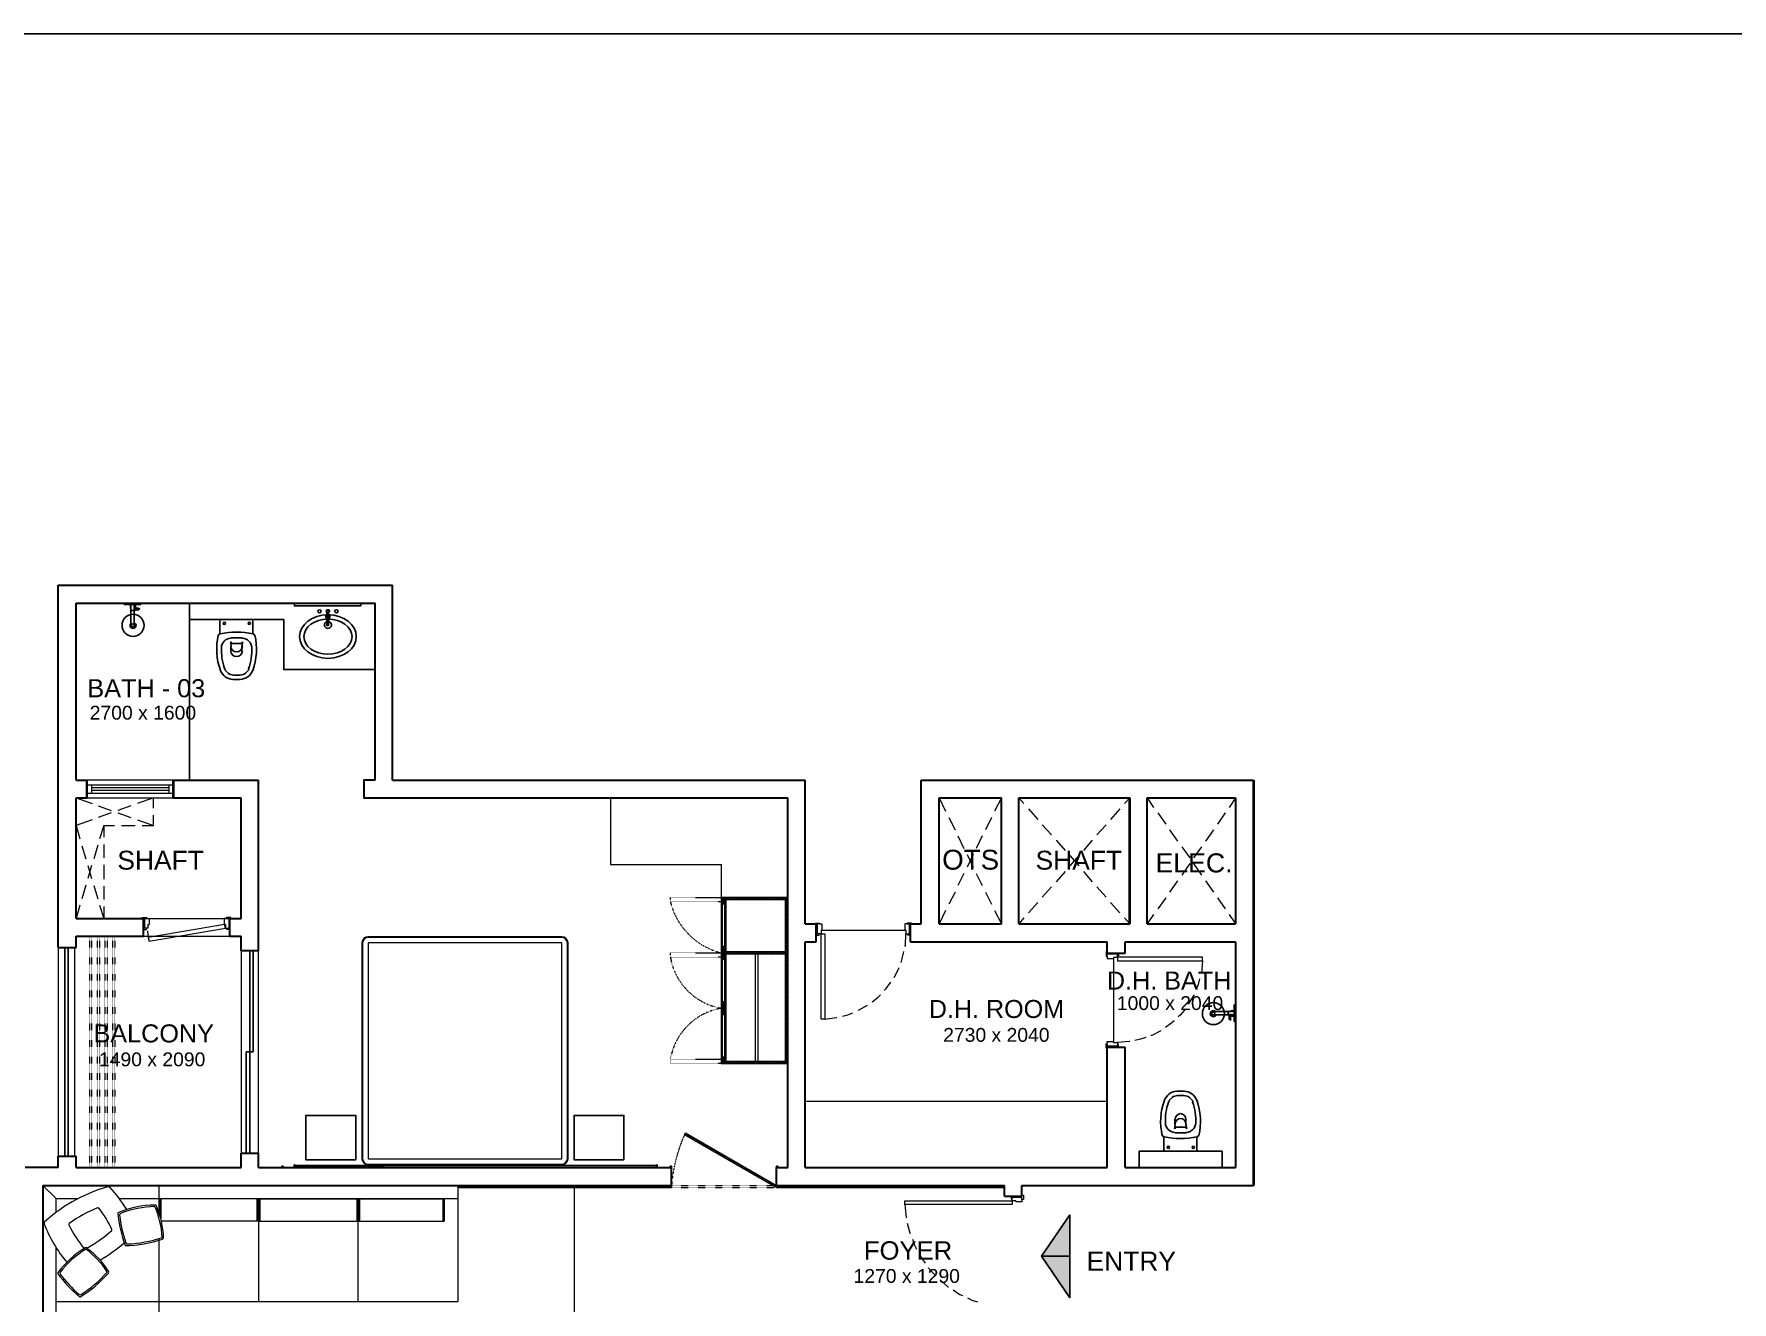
# Model space of a CAD drawing. Header units: millimetres. Extents: x 75500 to 345360, y -224327 to 19532.
# Drawn here: x 129874 to 145216, y -23404 to -11945 of the extents above; entities that cross this region are included whole.
import ezdxf

# ---------------------------------------------------------------- set-up
doc = ezdxf.new("R2010")
doc.units = ezdxf.units.MM
doc.header["$LTSCALE"] = 0.01
doc.linetypes.add('ZWCAD_ISO03W100', pattern=[30, 12, -18])
doc.layers.add('A- Ele 4', color=250, linetype='Continuous', lineweight=15, true_color=0x333333)
for name, color, linetype, lineweight in [('A- Windows', 150, 'Continuous', 9), ('A-WALL', 7, 'Continuous', 30), ('Cut', 1, 'Continuous', 25), ('ele 0.1', 252, 'Continuous', 13), ('funiture', 11, 'Continuous', 5), ('furniture section', 7, 'Continuous', 25), ('hatch', 251, 'Continuous', 0)]:
    doc.layers.add(name, color=color, linetype=linetype, lineweight=lineweight)
doc.styles.add('Arial$001H0', font='arial.ttf')

# ---------------------------------------------------------------- blocks, each defined once
blk = doc.blocks.new('azserfwer')
at = {"layer": 'A- Ele 4', "lineweight": 25}
for p, q in [((76823, 20806), (76823, 20849)), ((76827, 20777), (76921, 20777)), ((76925, 20806), (76925, 20849)), ((76502, 20561), (77251, 20561)), ((76502, 20561), (76502, 20413)), ((76726, 20692), (76726, 20574)), ((76739, 20561), (77009, 20561)), ((77022, 20692), (77022, 20574)), ((77251, 20561), (77251, 20413))]:
    blk.add_line(p, q, dxfattribs=at)
for points in [[(76711, 20701), (76686, 20807), (76693, 20919), (76730, 21021)], [(76730, 21021), (76747, 21068), (76792, 21100), (76843, 21103)], [(76769, 21005), (76780, 21039), (76813, 21062), (76850, 21064)], [(76844, 21102), (76855, 21102), (76865, 21103), (76876, 21103)], [(76847, 21064), (76857, 21064), (76867, 21065), (76876, 21065)], [(76876, 21103), (76887, 21103), (76898, 21102), (76908, 21102)], [(76876, 21065), (76886, 21065), (76895, 21064), (76905, 21064)], [(76907, 21064), (76944, 21062), (76976, 21039), (76988, 21005)], [(76909, 21103), (76960, 21100), (77005, 21068), (77023, 21021)], [(77022, 21021), (77060, 20919), (77066, 20807), (77041, 20701)], [(76739, 20810), (76737, 20877), (76746, 20943), (76767, 21005)], [(76827, 20847), (76827, 20876), (76849, 20900), (76876, 20900)], [(76876, 20900), (76903, 20900), (76925, 20876), (76925, 20847)], [(76985, 21005), (77006, 20943), (77016, 20877), (77013, 20810)], [(76823, 20730), (76777, 20733), (76740, 20770), (76739, 20814)], [(76827, 20805), (76827, 20792), (76825, 20778), (76821, 20764)], [(76823, 20764), (76824, 20769), (76828, 20772), (76833, 20773)], [(76876, 20726), (76858, 20726), (76841, 20727), (76823, 20728)], [(76827, 20804), (76827, 20834), (76849, 20857), (76876, 20857)], [(76876, 20857), (76903, 20857), (76925, 20834), (76925, 20804)], [(76929, 20728), (76912, 20727), (76894, 20726), (76876, 20726)], [(76923, 20773), (76928, 20772), (76932, 20769), (76933, 20764)], [(76931, 20764), (76927, 20778), (76925, 20792), (76925, 20805)], [(77014, 20814), (77012, 20770), (76975, 20733), (76929, 20730)], [(76728, 20688), (76721, 20690), (76715, 20695), (76714, 20703)], [(76741, 20561), (76732, 20561), (76726, 20566), (76726, 20572)], [(77024, 20690), (76926, 20670), (76826, 20670), (76728, 20690)], [(76755, 20597), (76755, 20603), (76760, 20607), (76766, 20607)], [(76766, 20586), (76760, 20586), (76755, 20591), (76755, 20597)], [(76766, 20607), (76772, 20607), (76777, 20603), (76777, 20597)], [(76777, 20597), (76777, 20591), (76772, 20586), (76766, 20586)], [(76980, 20597), (76980, 20603), (76985, 20607), (76990, 20607)], [(76990, 20586), (76985, 20586), (76980, 20591), (76980, 20597)], [(76990, 20607), (76996, 20607), (77001, 20603), (77001, 20597)], [(77001, 20597), (77001, 20591), (76996, 20586), (76990, 20586)], [(77026, 20572), (77026, 20566), (77020, 20561), (77012, 20561)], [(77039, 20703), (77037, 20695), (77031, 20690), (77024, 20688)]]:
    blk.add_open_spline(points, degree=3, dxfattribs=at)
blk = doc.blocks.new('qfwf')
at = {"layer": 'A- Ele 4', "lineweight": 25}
for p, q in [((77145, 21793), (77361, 21793)), ((77170, 21822), (77361, 21822)), ((77306, 21827), (77306, 21788)), ((77314, 21750), (77314, 21797)), ((77327, 21797), (77327, 21750)), ((77361, 21831), (77361, 21784))]:
    blk.add_line(p, q, dxfattribs=at)
blk.add_lwpolyline([(77373, 21882), (77373, 21733), (77361, 21733), (77361, 21882)], close=True, dxfattribs=at)
for points in [[(77073, 21803), (77073, 21858), (77117, 21903), (77172, 21903)], [(77172, 21704), (77117, 21704), (77073, 21748), (77073, 21803)], [(77145, 21803), (77145, 21816), (77153, 21827), (77166, 21830)], [(77166, 21777), (77153, 21780), (77145, 21791), (77145, 21803)], [(77158, 21803), (77158, 21811), (77164, 21818), (77172, 21818)], [(77172, 21788), (77164, 21788), (77158, 21795), (77158, 21803)], [(77166, 21830), (77178, 21833), (77190, 21828), (77197, 21817)], [(77197, 21790), (77190, 21779), (77178, 21773), (77166, 21777)], [(77172, 21903), (77227, 21903), (77272, 21858), (77272, 21803)], [(77172, 21818), (77181, 21818), (77187, 21811), (77187, 21803)], [(77187, 21803), (77187, 21795), (77181, 21788), (77172, 21788)], [(77272, 21803), (77272, 21748), (77227, 21704), (77172, 21704)], [(77309, 21823), (77326, 21829), (77345, 21832), (77363, 21830)], [(77319, 21784), (77316, 21785), (77312, 21786), (77309, 21788)], [(77318, 21795), (77318, 21796), (77321, 21797), (77325, 21797)], [(77325, 21797), (77328, 21797), (77331, 21796), (77331, 21795)], [(77318, 21748), (77318, 21749), (77321, 21750), (77325, 21750)], [(77325, 21746), (77321, 21746), (77318, 21747), (77318, 21748)], [(77325, 21750), (77328, 21750), (77331, 21749), (77331, 21748)], [(77331, 21748), (77331, 21747), (77328, 21746), (77325, 21746)], [(77363, 21780), (77353, 21780), (77342, 21780), (77331, 21782)]]:
    blk.add_open_spline(points, degree=3, dxfattribs=at)
blk = doc.blocks.new('wsrtfgre')
at = {"layer": 'A- Ele 4', "lineweight": 25}
for p, q in [((67384, 25501), (67431, 25501)), ((67393, 25310), (67393, 25501)), ((67422, 25285), (67422, 25501)), ((67922, 23913), (67922, 25513)), ((67393, 25446), (67427, 25446)), ((67422, 25467), (67465, 25467)), ((67465, 25454), (67422, 25454)), ((67922, 25365), (68773, 25365)), ((68197, 25234), (68197, 25352)), ((68480, 25365), (68210, 25365)), ((68493, 25234), (68493, 25352)), ((69162, 25407), (69162, 25437)), ((69162, 25310), (69162, 25369)), ((69179, 25407), (69179, 25437)), ((69179, 25310), (69179, 25369)), ((68294, 25120), (68294, 25077)), ((68392, 25149), (68298, 25149)), ((68396, 25120), (68396, 25077))]:
    blk.add_line(p, q, dxfattribs=at)
for points in [[(67333, 25513), (67482, 25513), (67482, 25501), (67333, 25501)], [(69471, 25488), (68870, 25488), (68870, 25513), (69471, 25513)], [(69175, 25395), (69166, 25395), (69166, 25357), (69175, 25357)]]:
    blk.add_lwpolyline(points, close=True, dxfattribs=at)
blk.add_lwpolyline([(69598, 24912), (68773, 24912), (68773, 25365)], dxfattribs=at)
for points in [[(67389, 25499), (67388, 25480), (67390, 25462), (67396, 25444)], [(67433, 25467), (67435, 25477), (67435, 25488), (67435, 25499)], [(67412, 25412), (67357, 25412), (67312, 25367), (67312, 25312)], [(67398, 25336), (67387, 25330), (67382, 25317), (67385, 25305)], [(67412, 25327), (67404, 25327), (67397, 25320), (67397, 25312)], [(67511, 25312), (67511, 25367), (67467, 25412), (67412, 25412)], [(67427, 25312), (67427, 25320), (67420, 25327), (67412, 25327)], [(67424, 25467), (67423, 25467), (67422, 25464), (67422, 25460)], [(67422, 25460), (67422, 25457), (67423, 25454), (67424, 25454)], [(67438, 25305), (67441, 25317), (67436, 25330), (67425, 25336)], [(67427, 25444), (67429, 25448), (67430, 25451), (67431, 25455)], [(67467, 25467), (67466, 25467), (67465, 25464), (67465, 25460)], [(67465, 25460), (67465, 25457), (67466, 25454), (67467, 25454)], [(67469, 25460), (67469, 25464), (67468, 25467), (67467, 25467)], [(67467, 25454), (67468, 25454), (67469, 25457), (67469, 25460)], [(68212, 25369), (68206, 25369), (68201, 25363), (68201, 25355)], [(68237, 25340), (68231, 25340), (68226, 25335), (68226, 25329)], [(68226, 25329), (68226, 25323), (68231, 25319), (68237, 25319)], [(68248, 25329), (68248, 25335), (68243, 25340), (68237, 25340)], [(68237, 25319), (68243, 25319), (68248, 25323), (68248, 25329)], [(68461, 25340), (68456, 25340), (68451, 25335), (68451, 25329)], [(68451, 25329), (68451, 25323), (68456, 25319), (68461, 25319)], [(68472, 25329), (68472, 25335), (68467, 25340), (68461, 25340)], [(68461, 25319), (68467, 25319), (68472, 25323), (68472, 25329)], [(68493, 25355), (68493, 25363), (68488, 25369), (68483, 25369)], [(69173, 25407), (69031, 25407), (68916, 25319), (68916, 25211)], [(69173, 25369), (69052, 25369), (68955, 25298), (68955, 25211)], [(69096, 25454), (69088, 25454), (69082, 25447), (69082, 25439)], [(69082, 25439), (69082, 25431), (69088, 25424), (69096, 25424)], [(69111, 25439), (69111, 25447), (69105, 25454), (69096, 25454)], [(69096, 25424), (69105, 25424), (69111, 25431), (69111, 25439)], [(69163, 25347), (69148, 25342), (69139, 25327), (69141, 25312)], [(69154, 25394), (69153, 25384), (69160, 25375), (69170, 25374)], [(69173, 25412), (69162, 25412), (69154, 25404), (69154, 25394)], [(69158, 25444), (69156, 25438), (69159, 25431), (69164, 25427)], [(69173, 25454), (69166, 25454), (69160, 25450), (69158, 25444)], [(69173, 25450), (69167, 25450), (69162, 25445), (69162, 25439)], [(69164, 25315), (69166, 25312), (69169, 25310), (69173, 25310)], [(69173, 25399), (69169, 25399), (69167, 25397), (69166, 25394)], [(69166, 25394), (69166, 25391), (69168, 25388), (69170, 25387)], [(69187, 25444), (69185, 25450), (69179, 25454), (69173, 25454)], [(69183, 25439), (69183, 25445), (69178, 25450), (69173, 25450)], [(69192, 25394), (69191, 25404), (69183, 25412), (69173, 25412)], [(69429, 25211), (69429, 25319), (69314, 25407), (69173, 25407)], [(69179, 25394), (69178, 25397), (69176, 25399), (69173, 25399)], [(69390, 25211), (69390, 25298), (69293, 25369), (69173, 25369)], [(69173, 25310), (69176, 25310), (69179, 25312), (69181, 25315)], [(69175, 25374), (69185, 25375), (69192, 25384), (69192, 25394)], [(69175, 25387), (69178, 25388), (69179, 25391), (69179, 25394)], [(69181, 25427), (69187, 25431), (69189, 25438), (69187, 25444)], [(69204, 25312), (69206, 25327), (69197, 25342), (69182, 25347)], [(69249, 25454), (69241, 25454), (69234, 25447), (69234, 25439)], [(69234, 25439), (69234, 25431), (69241, 25424), (69249, 25424)], [(69264, 25439), (69264, 25447), (69257, 25454), (69249, 25454)], [(69249, 25424), (69257, 25424), (69264, 25431), (69264, 25439)], [(67312, 25312), (67312, 25257), (67357, 25213), (67412, 25213)], [(67385, 25305), (67388, 25293), (67399, 25285), (67412, 25285)], [(67397, 25312), (67397, 25304), (67404, 25297), (67412, 25297)], [(67412, 25297), (67420, 25297), (67427, 25304), (67427, 25312)], [(67412, 25213), (67467, 25213), (67511, 25257), (67511, 25312)], [(67412, 25285), (67424, 25285), (67435, 25293), (67438, 25305)], [(68182, 25225), (68157, 25119), (68164, 25007), (68201, 24905)], [(68199, 25238), (68192, 25236), (68186, 25231), (68185, 25224)], [(68495, 25236), (68397, 25256), (68297, 25256), (68199, 25236)], [(68294, 25196), (68248, 25193), (68211, 25157), (68210, 25112)], [(68298, 25121), (68298, 25134), (68296, 25148), (68292, 25162)], [(68347, 25200), (68329, 25200), (68312, 25199), (68294, 25198)], [(68294, 25162), (68295, 25157), (68299, 25154), (68304, 25153)], [(68400, 25198), (68383, 25199), (68365, 25200), (68347, 25200)], [(68394, 25153), (68399, 25154), (68403, 25157), (68404, 25162)], [(68402, 25162), (68398, 25148), (68396, 25134), (68396, 25121)], [(68485, 25112), (68483, 25157), (68446, 25193), (68400, 25196)], [(68493, 24905), (68531, 25007), (68537, 25119), (68512, 25225)], [(68510, 25224), (68508, 25231), (68502, 25236), (68495, 25238)], [(68916, 25211), (68916, 25102), (69031, 25014), (69173, 25014)], [(68955, 25211), (68955, 25123), (69052, 25052), (69173, 25052)], [(69141, 25312), (69144, 25296), (69157, 25285), (69173, 25285)], [(69173, 25285), (69188, 25285), (69202, 25296), (69204, 25312)], [(69173, 25014), (69314, 25014), (69429, 25102), (69429, 25211)], [(69173, 25052), (69293, 25052), (69390, 25123), (69390, 25211)], [(68210, 25116), (68208, 25049), (68217, 24983), (68238, 24921)], [(68294, 25122), (68294, 25095), (68318, 25073), (68347, 25073)], [(68294, 25079), (68294, 25053), (68318, 25031), (68347, 25031)], [(68347, 25073), (68376, 25073), (68400, 25095), (68400, 25122)], [(68347, 25031), (68376, 25031), (68400, 25053), (68400, 25079)], [(68456, 24921), (68477, 24983), (68487, 25049), (68484, 25116)], [(68201, 24905), (68218, 24858), (68263, 24827), (68314, 24824)], [(68240, 24921), (68251, 24887), (68284, 24864), (68321, 24862)], [(68318, 24862), (68328, 24862), (68338, 24861), (68347, 24861)], [(68347, 24861), (68357, 24861), (68366, 24862), (68376, 24862)], [(68378, 24862), (68415, 24864), (68447, 24887), (68459, 24921)], [(68380, 24824), (68431, 24827), (68476, 24858), (68494, 24905)], [(68315, 24824), (68326, 24824), (68336, 24823), (68347, 24823)], [(68347, 24823), (68358, 24823), (68369, 24824), (68379, 24824)]]:
    blk.add_open_spline(points, degree=3, dxfattribs=at)
blk = doc.blocks.new('ASDFGBwrg')
at = {"layer": 'Cut'}
h = blk.add_hatch(color=256, dxfattribs=at)
h.dxf.hatch_style = 1
h.paths.add_polyline_path([(87924, 2883), (87924, 2858), (87974, 2858), (87974, 2883)])
h.paths.add_polyline_path([(87926, 2880), (87926, 2860), (87971, 2860), (87971, 2880)], flags=16)
for p, q in [((87926, 2880), (87971, 2860)), ((87926, 2860), (87971, 2880))]:
    blk.add_line(p, q, dxfattribs=at)
for points in [[(87924, 2883), (87974, 2883), (87974, 2858), (87924, 2858)], [(87926, 2880), (87971, 2880), (87971, 2860), (87926, 2860)]]:
    blk.add_lwpolyline(points, close=True, dxfattribs=at)

msp = doc.modelspace()

# ---------------------------------------------------------------- hatches: boundary and pattern name
h = msp.add_hatch(color=8)
h.paths.add_polyline_path([(139232.2, -22615.8), (139232.2, -22988.3), (138978.2, -22988.3)])
h.paths.add_polyline_path([(139232.2, -22988.3), (138978.2, -22988.3), (139232.2, -23365)])
at = {"layer": 'hatch'}
h = msp.add_hatch(dxfattribs=at)
h.set_pattern_fill('ANSI34', color=256, angle=180)
h.set_pattern_definition([(225, (136084.09, -20248.623), (13.4704, -13.4704), []), (225, (136079.6, -20248.623), (13.4704, -13.4704), []), (225, (136075.11, -20248.623), (13.4704, -13.4704), []), (225, (136070.62, -20248.623), (13.4704, -13.4704), [])])
h.paths.add_polyline_path([(136084.1, -20248.6), (136084.1, -19748.6), (136124.1, -19748.6), (136124.1, -19767.6), (136124.1, -20239.1), (136124.1, -20248.6)])
h.paths.add_polyline_path([(136091.6, -20191.1), (136091.6, -20241.1), (136116.6, -20241.1), (136116.6, -20191.1), (136116.6, -19806.1), (136116.6, -19756.1), (136091.6, -19756.1), (136091.6, -19806.1)], flags=16)
h = msp.add_hatch(dxfattribs=at)
h.set_pattern_fill('ANSI37', color=256, scale=5, angle=180)
h.set_pattern_definition([(225, (136124.09, -19767.623), (11.2253, -11.2253), []), (315, (136124.09, -19767.623), (11.2253, 11.2253), [])])
h.paths.add_polyline_path([(136124.1, -19748.6), (136684.1, -19748.6), (136684.1, -19767.6), (136124.1, -19767.6)])
h = msp.add_hatch(dxfattribs=at)
h.set_pattern_fill('ANSI37', color=256, scale=5, angle=180)
h.set_pattern_definition([(225, (136665.09, -21229.623), (11.22532, -11.22532), []), (315, (136665.09, -21229.623), (11.22532, 11.22532), [])])
h.paths.add_polyline_path([(136665.1, -21229.6), (136665.1, -19767.6), (136684.1, -19767.6), (136684.1, -21229.6)])
h = msp.add_hatch(dxfattribs=at)
h.set_pattern_fill('ANSI34', color=256, angle=180)
h.set_pattern_definition([(225, (136084.09, -20748.623), (13.4704, -13.4704), []), (225, (136079.6, -20748.623), (13.4704, -13.4704), []), (225, (136075.11, -20748.623), (13.4704, -13.4704), []), (225, (136070.62, -20748.623), (13.4704, -13.4704), [])])
h.paths.add_polyline_path([(136084.1, -20248.6), (136084.1, -20748.6), (136124.1, -20748.6), (136124.1, -20258.1), (136124.1, -20248.6)])
h.paths.add_polyline_path([(136091.6, -20256.1), (136091.6, -20306.1), (136091.6, -20741.1), (136116.6, -20741.1), (136116.6, -20306.1), (136116.6, -20256.1)], flags=16)
h = msp.add_hatch(dxfattribs=at)
h.set_pattern_fill('ANSI37', color=256, scale=5, angle=180)
h.set_pattern_definition([(225, (136124.09, -20258.123), (11.2253, -11.2253), []), (315, (136124.09, -20258.123), (11.2253, 11.2253), [])])
h.paths.add_polyline_path([(136124.1, -20239.1), (136124.1, -20258.1), (136665.1, -20258.1), (136665.1, -20239.1)])
h = msp.add_hatch(dxfattribs=at)
h.set_pattern_fill('ANSI34', color=256, angle=180)
h.set_pattern_definition([(225, (136084.09, -21248.623), (13.4704, -13.4704), []), (225, (136079.6, -21248.623), (13.4704, -13.4704), []), (225, (136075.11, -21248.623), (13.4704, -13.4704), []), (225, (136070.62, -21248.623), (13.4704, -13.4704), [])])
h.paths.add_polyline_path([(136084.1, -20748.6), (136124.1, -20748.6), (136124.1, -21248.6), (136084.1, -21248.6)])
h.paths.add_polyline_path([(136091.6, -21241.1), (136091.6, -20806.1), (136116.6, -20806.1), (136116.6, -21241.1)], flags=16)
h = msp.add_hatch(dxfattribs=at)
h.set_pattern_fill('ANSI37', color=256, scale=5, angle=180)
h.set_pattern_definition([(225, (136124.09, -21248.623), (11.2253, -11.2253), []), (315, (136124.09, -21248.623), (11.2253, 11.2253), [])])
h.paths.add_polyline_path([(136124.1, -21229.6), (136124.1, -21248.6), (136684.1, -21248.6), (136684.1, -21229.6)])
h = msp.add_hatch(dxfattribs=at)
h.set_pattern_fill('ANSI37', color=256, scale=5, angle=360)
h.set_pattern_definition([(45, (-838333.655, 116219.582), (-11.22532015, 11.22532015), []), (135, (-838333.655, 116219.582), (-11.22532015, -11.22532015), [])])
h.paths.add_polyline_path([(136582.5, -22349.1), (135760.9, -21875.9), (135751.4, -21892.3), (136544.4, -22349.1), (136582.5, -22349.1)])
h.paths.add_polyline_path([(136582.5, -22368.1), (138643.9, -22368.1), (138643.9, -22349.1), (136582.5, -22349.1)])
h.paths.add_polyline_path([(133704, -22368.1), (134754, -22368.1), (134754, -22349.1), (133704, -22349.1)])
h.paths.add_polyline_path([(134754, -22368.1), (135634.4, -22368.1), (135634.4, -22349.1), (134754, -22349.1)])
h.paths.add_polyline_path([(136573, -22365.6), (136582.5, -22349.1), (136544.4, -22349.1)])
h = msp.add_hatch(dxfattribs=at)
h.set_pattern_fill('ANSI31', color=256, scale=2, angle=180)
h.set_pattern_definition([(225, (132125.368, -22176.263), (4.4901, -4.4901), [])])
h.paths.add_polyline_path([(132125.4, -22176.3), (132113.4, -22176.3), (132113.4, -22188.3), (132125.4, -22188.3)])
h = msp.add_hatch(dxfattribs=at)
h.set_pattern_fill('ANSI34', color=256, scale=0.3, angle=180)
h.set_pattern_definition([(225, (132231.368, -22170.263), (4.0411, -4.0411), []), (225, (132230.021, -22170.263), (4.0411, -4.0411), []), (225, (132228.674, -22170.263), (4.0411, -4.0411), []), (225, (132227.327, -22170.263), (4.0411, -4.0411), [])])
h.paths.add_polyline_path([(132231.4, -22176.3), (132231.4, -22170.3), (132225.4, -22170.3), (132225.4, -22188.3), (132231.4, -22188.3)])
h = msp.add_hatch(dxfattribs=at)
h.set_pattern_fill('ANSI36', color=256, scale=2, angle=180)
h.set_pattern_definition([(225, (133021.368, -22176.263), (-3.367596, -12.34785), [15.875, -3.175, 0, -3.175])])
h.paths.add_polyline_path([(133021.4, -22170.3), (132231.4, -22170.3), (132231.4, -22188.3), (133021.4, -22188.3)])
h = msp.add_hatch(dxfattribs=at)
h.set_pattern_fill('ANSI34', color=256, scale=0.3, angle=180)
h.set_pattern_definition([(225, (133027.368, -22170.263), (4.0411, -4.0411), []), (225, (133026.021, -22170.263), (4.0411, -4.0411), []), (225, (133024.674, -22170.263), (4.0411, -4.0411), []), (225, (133023.327, -22170.263), (4.0411, -4.0411), [])])
h.paths.add_polyline_path([(133027.4, -22176.3), (133027.4, -22164.3), (133021.4, -22164.3), (133021.4, -22176.3), (133021.4, -22188.3), (133027.4, -22188.3)])
h = msp.add_hatch(dxfattribs=at)
h.set_pattern_fill('ANSI36', color=256, scale=2, angle=180)
h.set_pattern_definition([(225, (135499.368, -22176.263), (-3.367596, -12.347852), [15.875, -3.175, 0, -3.175])])
h.paths.add_polyline_path([(135499.4, -22170.3), (135499.4, -22188.3), (133027.4, -22188.3), (133027.4, -22170.3)])
h = msp.add_hatch(dxfattribs=at)
h.set_pattern_fill('ANSI34', color=256, scale=0.3, angle=180)
h.set_pattern_definition([(225, (135505.368, -22170.263), (4.0411, -4.0411), []), (225, (135504.021, -22170.263), (4.0411, -4.0411), []), (225, (135502.674, -22170.263), (4.0411, -4.0411), []), (225, (135501.327, -22170.263), (4.0411, -4.0411), [])])
h.paths.add_polyline_path([(135505.4, -22176.3), (135505.4, -22164.3), (135499.4, -22164.3), (135499.4, -22176.3), (135499.4, -22188.3), (135505.4, -22188.3)])
h = msp.add_hatch(dxfattribs=at)
h.set_pattern_fill('ANSI31', color=256, scale=2, angle=180)
h.set_pattern_definition([(225, (135634.368, -22176.263), (4.4901, -4.4901), [])])
h.paths.add_polyline_path([(135634.4, -22176.3), (135622.4, -22176.3), (135622.4, -22188.3), (135634.4, -22188.3)])
h = msp.add_hatch(dxfattribs=at)
h.set_pattern_fill('ANSI31', color=256, scale=2, angle=180)
h.set_pattern_definition([(225, (136594.504, -22176.263), (4.4901, -4.4901), [])])
h.paths.add_polyline_path([(136594.5, -22176.3), (136582.5, -22176.3), (136582.5, -22188.3), (136594.5, -22188.3)])

# ---------------------------------------------------------------- linework, layer by layer
at = {"color": 8, "linetype": 'Continuous', "lineweight": 5}
for p, q in [((131135, -18687.8), (130351.9, -18687.8)), ((130254.5, -18848.6), (130398.5, -18899.4)), ((130351.9, -18848.6), (131135, -18848.6)), ((130952.9, -18848.6), (130809, -18899.4)), ((130952.9, -18941.7), (130952.9, -18848.6)), ((138051.3, -18848.6), (138110.5, -18967.1)), ((138614.2, -18848.6), (138550.7, -18967.1)), ((138770.8, -18848.6), (138817.4, -18899.4)), ((139774, -18848.6), (139727.4, -18899.4)), ((139930.6, -18848.6), (139989.9, -18933.3)), ((140730.6, -18848.6), (140671.3, -18933.3)), ((130453.5, -18920.6), (130572, -18962.9)), ((130572, -18984.1), (130453.5, -19026.4)), ((130749.8, -18920.6), (130631.3, -18962.9)), ((130631.3, -18984.1), (130749.8, -19026.4)), ((138859.7, -18946), (138944.4, -19043.3)), ((139685.1, -18946), (139600.5, -19043.3)), ((140028, -18984.1), (140099.9, -19085.7)), ((140637.5, -18984.1), (140565.5, -19085.7)), ((130398.5, -19047.6), (130254.5, -19098.4)), ((130254.5, -19098.4), (130288.4, -19216.9)), ((130504.3, -19098.4), (130466.2, -19216.9)), ((130504.3, -19098.4), (130601.6, -19098.4)), ((130504.3, -19098.4), (130504.3, -19204.2)), ((130665.1, -19098.4), (130787.9, -19098.4)), ((130809, -19047.6), (130952.9, -19098.4)), ((138140.2, -19026.4), (138195.2, -19136.5)), ((138525.3, -19026.4), (138470.3, -19136.5)), ((138982.5, -19089.9), (139067.1, -19183)), ((139562.4, -19089.9), (139477.7, -19183)), ((140133.8, -19136.5), (140205.7, -19238)), ((140531.7, -19136.5), (140459.7, -19238)), ((130305.3, -19280.4), (130343.4, -19398.9)), ((130449.2, -19276.1), (130415.4, -19398.9)), ((130504.3, -19267.7), (130504.3, -19390.4)), ((138220.6, -19191.5), (138275.6, -19305.8)), ((138440.7, -19191.5), (138385.7, -19305.8)), ((139109.5, -19229.6), (139189.9, -19322.7)), ((139435.4, -19229.6), (139355, -19322.7)), ((140243.8, -19288.8), (140315.8, -19390.4)), ((140421.6, -19288.8), (140349.7, -19390.4)), ((130394.2, -19458.1), (130360.4, -19576.7)), ((130360.4, -19458.1), (130394.2, -19576.7)), ((130504.3, -19453.9), (130504.3, -19580.9)), ((138305.2, -19360.8), (138360.3, -19475.1)), ((138360.3, -19360.8), (138305.2, -19475.1)), ((139232.2, -19369.3), (139312.6, -19462.4)), ((139312.6, -19369.3), (139232.2, -19462.4)), ((140315.8, -19441.2), (140243.8, -19547)), ((140349.7, -19441.2), (140421.6, -19547)), ((130343.4, -19635.9), (130305.3, -19758.7)), ((138275.6, -19530.1), (138220.6, -19640.1)), ((138385.7, -19530.1), (138440.7, -19640.1)), ((139189.9, -19513.2), (139109.5, -19606.3)), ((139355, -19513.2), (139435.4, -19606.3)), ((140205.7, -19597.8), (140133.8, -19699.4)), ((140459.7, -19597.8), (140531.7, -19699.4)), ((130415.4, -19640.1), (130449.2, -19758.7)), ((130504.3, -19644.4), (130504.3, -19767.1)), ((138195.2, -19699.4), (138140.2, -19809.5)), ((138470.3, -19699.4), (138525.3, -19809.5)), ((139067.1, -19652.8), (138982.5, -19746)), ((139477.7, -19652.8), (139562.4, -19746)), ((140099.9, -19750.2), (140028, -19851.8)), ((140565.5, -19750.2), (140637.5, -19851.8)), ((130288.4, -19817.9), (130254.5, -19936.4)), ((130466.2, -19817.9), (130504.3, -19936.4)), ((130504.3, -19830.6), (130504.3, -19936.4)), ((138110.5, -19864.5), (138051.3, -19987.2)), ((138550.7, -19864.5), (138614.2, -19987.2)), ((138817.4, -19932.2), (138770.8, -19987.2)), ((138944.4, -19792.5), (138859.7, -19885.6)), ((139600.5, -19792.5), (139685.1, -19885.6)), ((139727.4, -19932.2), (139774, -19987.2)), ((139989.9, -19902.6), (139930.6, -19987.2)), ((140671.3, -19902.6), (140730.6, -19987.2)), ((136993.1, -20042.3), (137742.3, -20042.3)), ((130093.7, -20198.9), (130093.7, -22086.7)), ((130241.8, -22086.7), (130241.8, -20198.9)), ((131744.5, -20228.5), (131744.5, -22057)), ((131901.1, -22057), (131901.1, -20228.5)), ((139625.9, -20300.5), (139625.9, -21049.7)), ((137742.3, -22522.7), (137755, -22641.2)), ((137953.9, -23094.1), (138021.6, -23166))]:
    msp.add_line(p, q, dxfattribs=at)
at = {"color": 7, "linetype": 'Continuous', "lineweight": 35}
for p, q in [((131135, -18848.6), (131135, -18687.8)), ((140891.4, -18687.8), (140891.4, -22349.1)), ((139774, -19987.2), (139774, -18848.6))]:
    msp.add_line(p, q, dxfattribs=at)
at = {"color": 7, "linetype": 'Continuous', "lineweight": 18}
for p, q in [((130351.9, -18730.1), (131135, -18730.1)), ((130351.9, -18806.3), (131135, -18806.3)), ((130394.2, -18730.1), (130394.2, -18806.3)), ((130394.2, -18755.5), (131092.6, -18755.5)), ((130394.2, -18776.7), (131092.6, -18776.7)), ((131092.6, -18730.1), (131092.6, -18806.3))]:
    msp.add_line(p, q, dxfattribs=at)
at = {"color": 251, "linetype": 'Continuous', "lineweight": 9, "true_color": 0x545454}
for p, q in [((130864.1, -19936.4), (131642.9, -19936.4)), ((130864.1, -20097.3), (131642.9, -20097.3))]:
    msp.add_line(p, q, dxfattribs=at)
at = {"color": 7, "linetype": 'Continuous', "lineweight": 5}
for p, q in [((130872.5, -19936.4), (130872.5, -20025.3)), ((130893.7, -19936.4), (130914.9, -19936.4)), ((130914.9, -19936.4), (130914.9, -19991.5)), ((131592.1, -19936.4), (131592.1, -19991.5)), ((131613.3, -19936.4), (131592.1, -19936.4)), ((131634.4, -19936.4), (131634.4, -20025.3)), ((130902.2, -20025.3), (130872.5, -20025.3)), ((130902.2, -19991.5), (130902.2, -20025.3)), ((130902.2, -19991.5), (130914.9, -19991.5)), ((131604.8, -19991.5), (131592.1, -19991.5)), ((131604.8, -19991.5), (131604.8, -20025.3)), ((131604.8, -20025.3), (131634.4, -20025.3)), ((136950.8, -19987.2), (136950.8, -20076.1)), ((136984.6, -20076.1), (136950.8, -20076.1)), ((136971.9, -19987.2), (136993.1, -19987.2)), ((136984.6, -20042.3), (136984.6, -20076.1)), ((136984.6, -20042.3), (136993.1, -20042.3)), ((136993.1, -19987.2), (136993.1, -20042.3)), ((137742.3, -19987.2), (137742.3, -20042.3)), ((137763.4, -19987.2), (137742.3, -19987.2)), ((137750.7, -20042.3), (137742.3, -20042.3)), ((137750.7, -20042.3), (137750.7, -20076.1)), ((137750.7, -20076.1), (137780.4, -20076.1)), ((137780.4, -19987.2), (137780.4, -20076.1)), ((139570.8, -20258.1), (139663.9, -20258.1)), ((139570.8, -20279.3), (139570.8, -20300.5)), ((139570.8, -20300.5), (139625.9, -20300.5)), ((139625.9, -20287.8), (139663.9, -20287.8)), ((139625.9, -20287.8), (139625.9, -20300.5)), ((139663.9, -20287.8), (139663.9, -20258.1)), ((139570.8, -21049.7), (139625.9, -21049.7)), ((139570.8, -21070.8), (139570.8, -21049.7)), ((139570.8, -21087.7), (139663.9, -21087.7)), ((139625.9, -21058.1), (139625.9, -21049.7)), ((139625.9, -21058.1), (139663.9, -21058.1)), ((139663.9, -21058.1), (139663.9, -21087.7)), ((133704, -22349.1), (135634.4, -22349.1)), ((133704, -22368.1), (135634.4, -22368.1)), ((135634.4, -22349.1), (135634.4, -22368.1)), ((136582.5, -22349.1), (138643.9, -22349.1)), ((136582.5, -22349.1), (136582.5, -22368.1)), ((136582.5, -22368.1), (138643.9, -22368.1)), ((138800.5, -22459.2), (138711.6, -22459.2)), ((138711.6, -22488.8), (138711.6, -22459.2)), ((138745.4, -22488.8), (138711.6, -22488.8)), ((138745.4, -22488.8), (138745.4, -22497.3)), ((138800.5, -22497.3), (138745.4, -22497.3)), ((138800.5, -22476.1), (138800.5, -22497.3))]:
    msp.add_line(p, q, dxfattribs=at)
at = {"color": 8, "linetype": 'Continuous', "lineweight": 5}
for points in [[(130851.4, -19098.4), (130952.9, -19098.4), (130952.9, -19005.2)], [(130914.9, -20143.8), (130906.4, -20088.8), (130902.2, -20050.7)], [(137742.3, -20190.4), (137746.5, -20181.9), (137750.7, -20076.1)], [(137708.4, -20334.3), (137721.1, -20287.8), (137733.8, -20237)], [(137644.9, -20469.8), (137687.3, -20389.3), (137691.5, -20380.9)], [(140430.1, -20321.6), (140421.6, -20431.7), (140417.4, -20435.9)], [(137556, -20588.3), (137573, -20571.4), (137615.3, -20512.1)], [(140404.7, -20482.5), (140392, -20533.3), (140375, -20579.8)], [(137446, -20689.9), (137501, -20647.5), (137522.2, -20626.4)], [(140353.9, -20626.4), (140353.9, -20630.6), (140303.1, -20711)], [(137018.5, -20846.5), (137124.3, -20833.8), (137128.5, -20833.8)], [(137179.3, -20821.1), (137225.9, -20808.4), (137272.4, -20791.5)], [(137319, -20770.3), (137323.2, -20766.1), (137403.7, -20719.5)], [(140176.1, -20863.4), (140154.9, -20880.3), (140095.7, -20922.7)], [(140277.7, -20753.4), (140231.1, -20808.4), (140210, -20825.3)], [(139917.9, -21011.6), (139871.4, -21028.5), (139820.6, -21041.2)], [(140053.4, -20952.3), (139972.9, -20994.6), (139964.5, -20994.6)], [(139774, -21049.7), (139769.8, -21049.7), (139663.9, -21058.1)], [(137763.4, -22692), (137784.6, -22768.1), (137788.8, -22785.1)], [(137810, -22835.9), (137826.9, -22882.4), (137848.1, -22924.8)], [(137873.5, -22971.3), (137882, -22992.5), (137924.3, -23051.7)], [(138059.7, -23204.1), (138131.7, -23267.6), (138135.9, -23267.6)], [(138178.3, -23293), (138237.5, -23335.3), (138262.9, -23343.8)], [(138309.5, -23365), (138347.6, -23386.1), (138398.4, -23403.1)]]:
    msp.add_lwpolyline(points, dxfattribs=at)
at = {"color": 7, "linetype": 'Continuous', "lineweight": 5}
for points in [[(130851.4, -19936.4), (130851.4, -19928), (130893.7, -19928), (130893.7, -19936.4)], [(131651.4, -19936.4), (131651.4, -19928), (131613.3, -19928), (131613.3, -19936.4)], [(131596.3, -19991.5), (130906.4, -20110), (130914.9, -20143.8), (131604.8, -20025.3)], [(136933.8, -19987.2), (136933.8, -19978.8), (136971.9, -19978.8), (136971.9, -19987.2)], [(137018.5, -20076.1), (137018.5, -20846.5), (136984.6, -20846.5), (136984.6, -20076.1)], [(137801.5, -19987.2), (137801.5, -19978.8), (137763.4, -19978.8), (137763.4, -19987.2)], [(139570.8, -20237), (139562.4, -20237), (139562.4, -20279.3), (139570.8, -20279.3)], [(139663.9, -20321.6), (140430.1, -20321.6), (140430.1, -20287.8), (139663.9, -20287.8)], [(139570.8, -21108.9), (139562.4, -21108.9), (139562.4, -21070.8), (139570.8, -21070.8)], [(135760.9, -21875.9), (136582.5, -22349.1), (136573, -22365.6), (135751.4, -21892.3)], [(138711.6, -22522.7), (137742.3, -22522.7), (137742.3, -22488.8), (138711.6, -22488.8)], [(138800.5, -22438), (138813.2, -22438), (138813.2, -22476.1), (138800.5, -22476.1)]]:
    msp.add_lwpolyline(points, close=True, dxfattribs=at)
for points in [[(130872.5, -20025.3), (130864.1, -20025.3), (130864.1, -20038), (130889.5, -20038), (130889.5, -20025.3)], [(131634.4, -20025.3), (131642.9, -20025.3), (131642.9, -20038), (131617.5, -20038), (131617.5, -20025.3)], [(136950.8, -20076.1), (136942.3, -20076.1), (136942.3, -20088.8), (136967.7, -20088.8), (136967.7, -20076.1)], [(137780.4, -20076.1), (137793.1, -20076.1), (137793.1, -20088.8), (137767.7, -20088.8), (137767.7, -20076.1)], [(139663.9, -20258.1), (139663.9, -20249.7), (139672.4, -20249.7), (139672.4, -20275.1), (139663.9, -20275.1)], [(139663.9, -21087.7), (139663.9, -21100.4), (139672.4, -21100.4), (139672.4, -21075), (139663.9, -21075)], [(138711.6, -22459.2), (138711.6, -22446.5), (138703.1, -22446.5), (138703.1, -22471.9), (138711.6, -22471.9)]]:
    msp.add_lwpolyline(points, dxfattribs=at)
at = {"color": 8, "linetype": 'Continuous', "lineweight": -2}
for points in [[(139232.2, -22615.8), (139232.2, -22988.3), (138978.2, -22988.3)], [(139232.2, -22988.3), (138978.2, -22988.3), (139232.2, -23365)]]:
    msp.add_lwpolyline(points, close=True, dxfattribs=at)
at = {"color": 251, "linetype": 'Continuous', "lineweight": 9, "true_color": 0x545454}
msp.add_lwpolyline([(138978.2, -22988.3), (139232.2, -23365), (139232.2, -22615.8)], close=True, dxfattribs=at)
at = {"layer": 'A- Ele 4', "color": 8, "linetype": 'ZWCAD_ISO03W100', "ltscale": 2}
for p, q in [((130374.3, -20097.3), (130374.3, -22188.3)), ((130394.3, -20097.3), (130394.3, -22188.3)), ((130444.3, -20097.3), (130444.3, -22188.3)), ((130464.3, -20097.3), (130464.3, -22188.3)), ((130514.3, -20097.3), (130514.3, -22188.3)), ((130534.3, -20097.3), (130534.3, -22188.3)), ((130584.3, -20097.3), (130584.3, -22188.3)), ((130604.3, -20097.3), (130604.3, -22188.3)), ((135634.4, -22349.1), (136582.5, -22349.1)), ((135634.4, -22368.1), (136582.5, -22368.1))]:
    msp.add_line(p, q, dxfattribs=at)
at = {"layer": 'A- Ele 4'}
for p, q in [((136840.7, -21588.3), (139570.8, -21588.3)), ((130291.9, -22349.1), (129954, -22349.1)), ((129954, -22349.1), (129954, -22553.9)), ((130074, -22469.1), (129954, -22349.1)), ((130704, -22349.1), (130535.3, -22349.1)), ((130704, -22349.1), (131004, -22349.1)), ((133704, -22349.1), (131004, -22349.1)), ((131004, -22598.1), (131004, -22349.1)), ((133704, -22349.1), (133704, -23399.1)), ((130074, -22593.8), (130074, -22469.1)), ((130074, -22469.1), (130272.2, -22469.1)), ((130645.6, -22469.1), (131004, -22469.1)), ((131004, -22469.1), (132354, -22469.1)), ((131008.7, -22471.6), (131008.7, -22612.4)), ((131900.7, -22471.6), (131008.7, -22471.6)), ((131008.7, -22471.6), (131008.7, -22612.4)), ((131018.7, -22471.6), (131018.7, -22646.8)), ((131890.7, -22671.6), (131890.7, -22471.6)), ((131900.7, -22671.6), (131900.7, -22471.6)), ((131904, -23399.1), (131904, -22469.1)), ((131907.7, -22471.6), (132799.7, -22471.6)), ((131907.7, -22671.6), (131907.7, -22471.6)), ((131917.7, -22671.6), (131917.7, -22471.6)), ((132354, -22469.1), (133704, -22469.1)), ((132789.7, -22471.6), (132789.7, -22671.6)), ((132799.7, -22471.6), (132799.7, -22671.6)), ((132804, -23399.1), (132804, -22469.1)), ((132806.7, -22471.6), (133578.7, -22471.6)), ((132806.7, -22671.6), (132806.7, -22471.6)), ((132816.7, -22671.6), (132816.7, -22471.6)), ((133568.7, -22471.6), (133568.7, -22671.6)), ((133578.7, -22471.6), (133578.7, -22671.6)), ((131900.7, -22671.6), (131024.9, -22671.6)), ((131907.7, -22671.6), (132799.7, -22671.6)), ((132806.7, -22671.6), (133578.7, -22671.6)), ((129954, -22758.7), (129954, -24849.1)), ((131004, -25345.9), (131004, -22829.3)), ((130074, -25345.9), (130074, -22911.1)), ((130074, -23399.1), (133704, -23399.1))]:
    msp.add_line(p, q, dxfattribs=at)
at = {"layer": 'A- Ele 4', "linetype": 'ZWCAD_ISO03W100', "ltscale": 10}
for points in [[(135624.1, -19788.6), (135624.1, -19748.6), (136124.1, -19748.6), (136124.1, -19788.6)], [(135624.1, -20288.6), (135624.1, -20248.6), (136124.1, -20248.6), (136124.1, -20288.6)], [(135624.1, -21248.6), (135624.1, -21208.6), (136124.1, -21208.6), (136124.1, -21248.6)]]:
    msp.add_lwpolyline(points, close=True, dxfattribs=at)
at = {"layer": 'A- Ele 4'}
for points in [[(132892.6, -22164.3), (134642.9, -22164.3, 0.3834831), (134698.7, -22108.4), (134698.7, -20158.1, 0.3834831), (134642.9, -20102.3), (132892.6, -20102.3, 0.3834831), (132836.7, -20158.1), (132836.7, -22108.4, 0.3834831)], [(132892.7, -22158.3), (134642.7, -22158.3, 0.3818099), (134692.7, -22108.3), (134692.7, -20158.3, 0.3818099), (134642.7, -20108.3), (132892.7, -20108.3, 0.3818099), (132842.7, -20158.3), (132842.7, -22108.3, 0.3818099)], [(132895, -22108.3), (134640.5, -22108.3, 0.2829874), (134642.7, -22106), (134642.7, -20160.5, 0.2829874), (134640.5, -20158.3), (132895, -20158.3, 0.2829874), (132892.7, -20160.5), (132892.7, -22106, 0.2829874)]]:
    msp.add_lwpolyline(points, format="xyb", close=True, dxfattribs=at)
at = {"layer": 'A- Windows', "lineweight": 25}
for p, q in [((130153, -20198.9), (130153, -22086.7)), ((130182.6, -20198.9), (130182.6, -22086.7)), ((131824.9, -20228.5), (131824.9, -22057)), ((131854.5, -20228.5), (131854.5, -21142.8))]:
    msp.add_line(p, q, dxfattribs=at)
msp.add_lwpolyline([(131854.5, -21142.8), (131791, -21142.8), (131791, -22057)], dxfattribs=at)
at = {"layer": 'A-WALL'}
for p, q in [((130093.7, -16927), (133111.6, -16927)), ((130093.7, -20198.9), (130093.7, -16927)), ((133111.6, -18687.8), (133111.6, -16927)), ((130254.5, -17087.8), (132955, -17087.8)), ((130254.5, -18687.8), (130254.5, -17087.8)), ((132955, -18687.8), (132955, -17087.8)), ((130254.5, -18687.8), (130351.9, -18687.8)), ((130351.9, -18687.8), (130351.9, -18848.6)), ((130351.9, -18848.6), (130351.9, -18687.8)), ((131135, -18687.8), (131901.1, -18687.8)), ((131135, -18687.8), (131135, -18848.6)), ((131901.1, -20228.5), (131901.1, -18687.8)), ((133111.6, -18687.8), (136840.7, -18687.8)), ((136840.7, -19987.2), (136840.7, -18687.8)), ((137890.4, -18687.8), (140891.4, -18687.8)), ((137890.4, -19987.2), (137890.4, -18687.8)), ((130254.5, -18848.6), (130351.9, -18848.6)), ((130254.5, -19936.4), (130254.5, -18848.6)), ((131135, -18848.6), (131744.5, -18848.6)), ((131744.5, -19936.4), (131744.5, -18848.6)), ((136684.1, -22188.3), (136684.1, -18848.6)), ((138051.3, -18848.6), (138614.2, -18848.6)), ((138051.3, -19987.2), (138051.3, -18848.6)), ((138614.2, -19987.2), (138614.2, -18848.6)), ((138770.8, -18848.6), (139774, -18848.6)), ((138770.8, -19987.2), (138770.8, -18848.6)), ((139774, -19987.2), (139774, -18848.6)), ((139930.6, -18848.6), (140730.6, -18848.6)), ((139930.6, -19987.2), (139930.6, -18848.6)), ((140730.6, -18848.6), (140730.6, -19987.2)), ((130254.5, -19936.4), (130864.1, -19936.4)), ((130864.1, -20097.3), (130864.1, -19936.4)), ((131642.9, -19936.4), (131744.5, -19936.4)), ((131642.9, -20097.3), (131642.9, -19936.4)), ((130254.5, -20097.3), (130864.1, -20097.3)), ((130254.5, -20198.9), (130254.5, -20097.3)), ((131642.9, -20097.3), (131744.5, -20097.3)), ((131744.5, -20228.5), (131744.5, -20097.3)), ((136840.7, -19987.2), (136942.3, -19987.2)), ((136942.3, -20148.1), (136942.3, -19987.2)), ((137793.1, -19987.2), (137890.4, -19987.2)), ((137793.1, -20148.1), (137793.1, -19987.2)), ((138051.3, -19987.2), (138614.2, -19987.2)), ((138770.8, -19987.2), (139774, -19987.2)), ((139930.6, -19987.2), (140730.6, -19987.2)), ((130093.7, -20198.9), (130254.5, -20198.9)), ((131901.1, -20228.5), (131744.5, -20228.5)), ((136840.7, -20148.1), (136942.3, -20148.1)), ((136840.7, -22188.3), (136840.7, -20148.1)), ((137793.1, -20148.1), (139570.8, -20148.1)), ((139570.8, -20249.7), (139570.8, -20148.1)), ((139570.8, -20249.7), (139731.7, -20249.7)), ((139731.7, -20148.1), (140730.6, -20148.1)), ((139731.7, -20249.7), (139731.7, -20148.1)), ((140730.6, -20148.1), (140730.6, -22188.3)), ((139570.8, -21100.4), (139731.7, -21100.4)), ((139570.8, -22188.3), (139570.8, -21100.4)), ((139731.7, -22188.3), (139731.7, -21100.4)), ((130093.7, -22086.7), (130254.5, -22086.7)), ((130093.7, -22188.3), (130093.7, -22086.7)), ((130254.5, -22188.3), (130254.5, -22086.7)), ((131744.5, -22057), (131901.1, -22057)), ((131744.5, -22188.3), (131744.5, -22057)), ((131901.1, -22188.3), (131901.1, -22057)), ((130093.7, -22188.3), (129793.2, -22188.3)), ((130254.5, -22188.3), (131744.5, -22188.3)), ((131901.1, -22188.3), (135634.4, -22188.3)), ((135634.4, -22349.1), (135634.4, -22188.3)), ((136582.5, -22188.3), (136684.1, -22188.3)), ((136582.5, -22349.1), (136582.5, -22188.3)), ((136840.7, -22188.3), (139570.8, -22188.3)), ((139731.7, -22188.3), (140730.6, -22188.3)), ((129954, -22349.1), (129954, -25345.9)), ((129954, -22349.1), (135634.4, -22349.1)), ((136582.5, -22349.1), (138643.9, -22349.1)), ((138643.9, -22446.5), (138643.9, -22349.1)), ((138800.5, -22349.1), (140891.4, -22349.1)), ((138800.5, -22446.5), (138800.5, -22349.1)), ((138643.9, -22446.5), (138800.5, -22446.5))]:
    msp.add_line(p, q, dxfattribs=at)
for points in [[(132955, -18687.8), (132853.5, -18687.8), (132853.5, -18755.4), (132853.5, -18755.4), (132853.5, -18848.6), (136684.1, -18848.6)], [(140891.4, -22349.1), (140891.4, -18687.8)]]:
    msp.add_lwpolyline(points, dxfattribs=at)
at = {"layer": 'Defpoints'}
msp.add_lwpolyline([(75499.9, -11944.8), (156653, -11944.8), (156653, -37381.4), (75499.9, -37381.4)], close=True, dxfattribs=at)
msp.add_lwpolyline([(75499.9, -11944.8), (156653, -11944.8), (156653, -37381.4), (75499.9, -37381.4)], close=True, dxfattribs=at)
at = {"layer": 'ele 0.1'}
for p, q in [((135084.1, -18848.6), (135084.1, -19448.6)), ((135084.1, -19448.6), (136084.1, -19448.6)), ((136084.1, -19748.6), (136084.1, -19448.6)), ((134754, -22349.1), (134754, -25345.9))]:
    msp.add_line(p, q, dxfattribs=at)
at = {"layer": 'ele 0.1', "ltscale": 10}
for p, q in [((136391.6, -21229.6), (136391.6, -20258.1)), ((136416.6, -21229.6), (136416.6, -20258.1))]:
    msp.add_line(p, q, dxfattribs=at)
at = {"layer": 'ele 0.1', "linetype": 'ZWCAD_ISO03W100', "ltscale": 10}
for centre, radius, start, end in [((136237.3, -19635.4), 632, 194.02732, 255.97268), ((136178.2, -20194.5), 562, 189.63844, 260.36156), ((136178.2, -21302.7), 562, 99.63844, 170.36156)]:
    msp.add_arc(centre, radius, start, end, dxfattribs=at)
at = {"layer": 'funiture'}
msp.add_lwpolyline([(134754, -22349.1), (134416.2, -22349.1)], dxfattribs=at)
at = {"layer": 'funiture', "color": 8, "linetype": 'ZWCAD_ISO03W100', "ltscale": 2}
msp.add_arc((137021.1, -22461.1), 1391.2, 155.86877, 175.38247, dxfattribs=at)
at = {"layer": 'funiture'}
for centre, radius, start, end in [((130937.3, -23746.1), 1439.8, 104.0076, 132.2347), ((130547.2, -22375.7), 15, 44.38637, 105.89036), ((129773, -23116.5), 1086.5, 30.27955, 43.746), ((130937.3, -23746.1), 1289.8, 112.26714, 125.32124), ((130452.3, -22561.7), 10, 39.43227, 112.26714), ((130985.1, -23435.8), 909.3, 91.16989, 112.92643), ((130985.1, -23435.8), 895.1, 91.16989, 111.5655), ((130966.9, -22540.9), 14.2, 23.40282, 91.16989), ((130248.3, -22851.9), 783, 2.28183, 23.40282), ((130248.3, -22851.9), 797.2, 2.28183, 23.40282), ((129979.6, -22691.2), 15, 132.2347, 201.49081), ((131170.5, -22222.3), 1294.9, 201.49081, 219.40892), ((130197.4, -22701.9), 10, 125.32124, 206.23559), ((131170.5, -22222.3), 1094.9, 206.23559, 219.57424), ((129856.9, -23051.4), 780.9, 22.86049, 39.43227), ((131775.2, -22494.2), 1149.1, 185.19604, 200.3565), ((130661.4, -22616.6), 14.2, 111.5655, 186.26939), ((131775.2, -22494.2), 1134.8, 186.26939, 199.3062), ((129723.1, -21790), 1289.8, 299.19902, 311.27228), ((130567.3, -22751.9), 10, 311.27228, 22.86049), ((130665.1, -21726.8), 1167.6, 271.6102, 288.47634), ((130665.1, -21726.8), 1153.3, 272.64364, 288.47634), ((131030.6, -22820.7), 14.2, 288.47634, 2.28183), ((130801.4, -23677.3), 894, 121.4121, 143.16864), ((130801.4, -23677.3), 894, 121.4121, 143.16864), ((130801.4, -23677.3), 880, 121.4121, 141.8077), ((130342.7, -22926.3), 14, 53.64503, 121.4121), ((129886.4, -23546.3), 769.9, 32.52404, 53.64503), ((129886.4, -23546.3), 783.9, 32.52404, 53.64503), ((129680.8, -21681), 1557.9, 300.46449, 310.32231), ((130717.7, -22864.7), 14.2, 199.3062, 272.64364), ((131006.3, -22486.3), 1129.8, 215.43825, 230.59871), ((130120.7, -23141.9), 14, 141.8077, 216.5116), ((131006.3, -22486.3), 1115.8, 216.5116, 229.54841), ((129683.3, -22384.2), 1148, 301.85241, 318.71855), ((129683.3, -22384.2), 1134, 302.88585, 318.71855), ((130535.5, -23132.4), 14, 318.71855, 32.52404), ((130291.4, -23324.7), 14, 229.54841, 302.88585)]:
    msp.add_arc(centre, radius, start, end, dxfattribs=at)
at = {"layer": 'furniture section'}
for p, q in [((136084.1, -18848.6), (135084.1, -18848.6)), ((136665.1, -21229.6), (136665.1, -19767.6)), ((136684.1, -21229.6), (136684.1, -19767.6)), ((135634.4, -22188.3), (131901.1, -22188.3)), ((133021.4, -22170.3), (132231.4, -22170.3)), ((135499.4, -22170.3), (133027.4, -22170.3))]:
    msp.add_line(p, q, dxfattribs=at)
for points in [[(136084.1, -19748.6), (136124.1, -19748.6), (136124.1, -20248.6), (136084.1, -20248.6)], [(136091.6, -19756.1), (136116.6, -19756.1), (136116.6, -20241.1), (136091.6, -20241.1)], [(136124.1, -19748.6), (136684.1, -19748.6), (136684.1, -19767.6), (136124.1, -19767.6)], [(136084.1, -20248.6), (136124.1, -20248.6), (136124.1, -20748.6), (136084.1, -20748.6)], [(136124.1, -20239.1), (136665.1, -20239.1), (136665.1, -20258.1), (136124.1, -20258.1)], [(136091.6, -20256.1), (136116.6, -20256.1), (136116.6, -20741.1), (136091.6, -20741.1)], [(136084.1, -20748.6), (136124.1, -20748.6), (136124.1, -21248.6), (136084.1, -21248.6)], [(136091.6, -20756.1), (136116.6, -20756.1), (136116.6, -21241.1), (136091.6, -21241.1)], [(136124.1, -21229.6), (136684.1, -21229.6), (136684.1, -21248.6), (136124.1, -21248.6)], [(132780.8, -22117.3), (132330.8, -22117.3), (132330.8, -21717.3), (132780.8, -21717.3)], [(135204.2, -22117.3), (134754.2, -22117.3), (134754.2, -21717.3), (135204.2, -21717.3)], [(132125.4, -22188.3), (132113.4, -22188.3), (132113.4, -22176.3), (132125.4, -22176.3)], [(132231.4, -22188.3), (132225.4, -22188.3), (132225.4, -22164.3), (132231.4, -22164.3)], [(133027.4, -22188.3), (133021.4, -22188.3), (133021.4, -22164.3), (133027.4, -22164.3)], [(135634.4, -22188.3), (135622.4, -22188.3), (135622.4, -22176.3), (135634.4, -22176.3)], [(136594.5, -22188.3), (136582.5, -22188.3), (136582.5, -22176.3), (136594.5, -22176.3)]]:
    msp.add_lwpolyline(points, close=True, dxfattribs=at)
msp.add_lwpolyline([(135499.4, -22188.3), (135499.4, -22170.3), (135499.4, -22164.3), (135505.4, -22164.3), (135505.4, -22170.3), (135505.4, -22188.3)], dxfattribs=at)

# ---------------------------------------------------------------- block references
at = {"layer": 'A-WALL'}
for name in ['wsrtfgre', 'qfwf', 'azserfwer']:
    msp.add_blockref(name, (63357.1, -42601.1), dxfattribs=at)
at = {"layer": 'Cut', "rotation": 89.99999999999999}
for p in [(138974.4, -107730), (138974.4, -108165), (138974.4, -108230), (138974.4, -108665), (138974.4, -108730), (138974.4, -109165)]:
    msp.add_blockref('ASDFGBwrg', p, dxfattribs=at)

# ---------------------------------------------------------------- texts
at = {"color": 7, "style": 'Arial$001H0'}
for s, height, p in [('BATH - 03', 163.3, (130356.1, -17938.6)), ('2700 x 1600', 125, (130377.4, -18140.8)), ('SHAFT', 170.65, (130627, -19496.2)), ('OTS', 179.4, (138079.1, -19496.2)), ('SHAFT', 170.65, (138923.2, -19496.2)), ('ELEC.', 172.43, (140006.8, -19521.6)), ('D.H. BATH', 162.98, (139567.3, -20579.9)), ('D.H. ROOM', 162.42, (137958.3, -20836.5)), ('1000 x 2040', 125, (139657.5, -20764.8)), ('BALCONY', 163.05, (130411.2, -21057.7)), ('2730 x 2040', 125, (138088.3, -21051.9)), ('1490 x 2090', 125, (130460.9, -21273.1)), ('FOYER', 165.81, (137372, -23020.5)), ('ENTRY', 170.49, (139384.6, -23119.5)), ('1270 x 1290', 125, (137278.7, -23230.5))]:
    msp.add_text(s, height=height, dxfattribs=at).set_placement(p)

doc.saveas('drawing.dxf')
